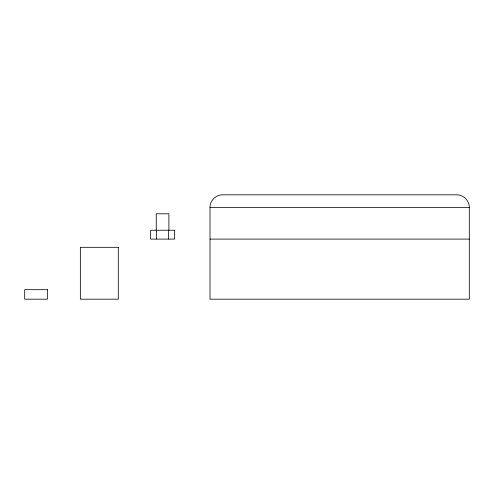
<?xml version="1.0" encoding="UTF-8"?>
<svg xmlns="http://www.w3.org/2000/svg" width="494" height="494" viewBox="0 0 494 494"><rect width="100%" height="100%" fill="white"/><g stroke="black" fill="none" stroke-linecap="round" stroke-linejoin="round"><path stroke-width="0.74" d="M210.006 207.474C209.833 200.712 215.89 194.648 222.652 194.821L456.654 194.821C463.409 194.648 469.473 200.712 469.3 207.474L469.3 299.179L210.006 299.179L210.006 207.474L469.3 207.474M210.006 239.096L469.3 239.096M168.892 230.241L168.892 213.797L156.246 213.797L156.246 230.241M168.565 230.241L168.565 239.096M156.573 230.241L156.573 239.096M174.567 230.241L150.577 230.241L150.577 239.096L174.567 239.096L174.567 230.241M118.301 247.315L80.355 247.315L80.355 299.179L118.301 299.179L118.301 247.315M47.467 289.688L24.7 289.688L24.7 299.179L47.467 299.179L47.467 289.688"/></g></svg>
